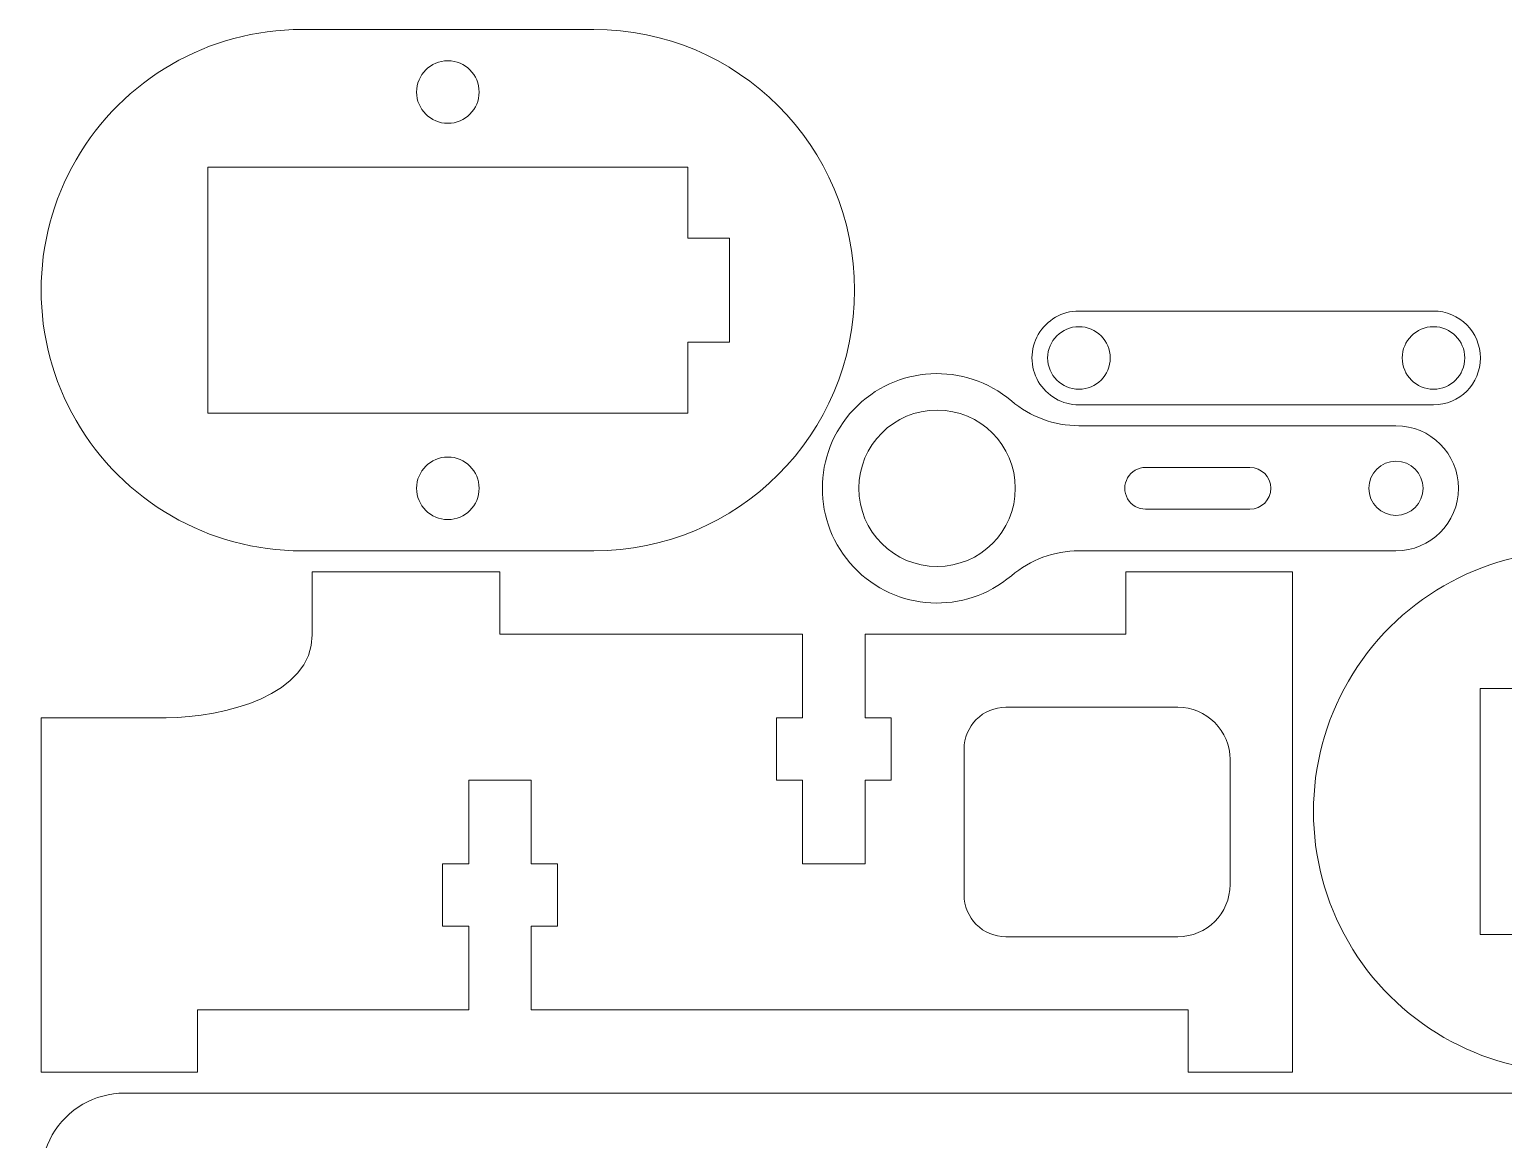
# Model space of a CAD drawing. Header units: centimetres. Extents: x -14.6 to 14.5, y -9.5 to 9.6.
# Drawn here: x -14.56 to -7.49, y 0.58 to 5.9 of the extents above; entities that cross this region are included whole.
import ezdxf

# ---------------------------------------------------------------- set-up
doc = ezdxf.new("R2010")
doc.units = ezdxf.units.CM
doc.header["$MEASUREMENT"] = 0
doc.layers.add('Default', color=7, linetype='Continuous')

msp = doc.modelspace()

# ---------------------------------------------------------------- linework, layer by layer
at = {"layer": 'Default', "lineweight": 9}
for points, knots in [([(-13.25, 5.89998), (-13.69658, 5.89998), (-14.10924, 5.66174), (-14.33253, 5.27498), (-14.33253, 5.27498), (-14.55582, 4.88823), (-14.55582, 4.41174), (-14.33253, 4.02498), (-14.33253, 4.02498), (-14.10924, 3.63823), (-13.69658, 3.39998), (-13.25, 3.39998)], [0, 0, 0, 0, 0.25, 0.25, 0.25, 0.25, 0.5, 0.5, 0.5, 0.5, 1, 1, 1, 1]), ([(-11.85, 3.39998), (-11.15964, 3.39998), (-10.6, 3.95963), (-10.6, 4.64998), (-10.6, 4.64998), (-10.59999, 5.34034), (-11.15963, 5.89998), (-11.84999, 5.89998)], [0, 0, 0, 0, 0.3333333, 0.3333333, 0.3333333, 0.3333333, 1, 1, 1, 1]), ([(-12.4, 5.59998), (-12.4, 5.68283), (-12.46715, 5.74998), (-12.54999, 5.74998), (-12.54999, 5.74998), (-12.63284, 5.74999), (-12.69999, 5.68283), (-12.69999, 5.59999), (-12.69999, 5.59999), (-12.7, 5.51714), (-12.63284, 5.44999), (-12.55, 5.44998), (-12.55, 5.44998), (-12.46715, 5.44998), (-12.4, 5.51714), (-12.4, 5.59998)], [0, 0, 0, 0, 0.2, 0.2, 0.2, 0.2, 0.4, 0.4, 0.4, 0.4, 0.6, 0.6, 0.6, 0.6, 1, 1, 1, 1]), ([(-9.52447, 4.54998), (-9.60486, 4.54998), (-9.67914, 4.5071), (-9.71932, 4.43748), (-9.71932, 4.43748), (-9.75952, 4.36787), (-9.75952, 4.2821), (-9.71932, 4.21248), (-9.71932, 4.21248), (-9.67914, 4.14287), (-9.60486, 4.09998), (-9.52447, 4.09998)], [0, 0, 0, 0, 0.25, 0.25, 0.25, 0.25, 0.5, 0.5, 0.5, 0.5, 1, 1, 1, 1]), ([(-7.82447, 4.09998), (-7.70021, 4.09998), (-7.59947, 4.20072), (-7.59947, 4.32498), (-7.59947, 4.32498), (-7.59947, 4.44925), (-7.70021, 4.54998), (-7.82447, 4.54998)], [0, 0, 0, 0, 0.3333333, 0.3333333, 0.3333333, 0.3333333, 1, 1, 1, 1]), ([(-9.84831, 4.11903), (-10.07098, 4.30832), (-10.40279, 4.29041), (-10.60379, 4.07827), (-10.60379, 4.07827), (-10.8048, 3.86613), (-10.8048, 3.53384), (-10.60379, 3.3217), (-10.60379, 3.3217), (-10.40279, 3.10956), (-10.07098, 3.09165), (-9.84831, 3.28094)], [0, 0, 0, 0, 0.25, 0.25, 0.25, 0.25, 0.5, 0.5, 0.5, 0.5, 1, 1, 1, 1]), ([(-9.82954, 3.69998), (-9.82954, 3.90709), (-9.99743, 4.07498), (-10.20454, 4.07498), (-10.20454, 4.07498), (-10.41165, 4.07499), (-10.57955, 3.90709), (-10.57955, 3.69999), (-10.57955, 3.69999), (-10.57955, 3.49288), (-10.41165, 3.32499), (-10.20454, 3.32498), (-10.20454, 3.32498), (-9.99743, 3.32498), (-9.82954, 3.49288), (-9.82954, 3.69998)], [0, 0, 0, 0, 0.2, 0.2, 0.2, 0.2, 0.4, 0.4, 0.4, 0.4, 0.6, 0.6, 0.6, 0.6, 1, 1, 1, 1]), ([(-8.00455, 3.39998), (-7.83886, 3.39998), (-7.70455, 3.5343), (-7.70455, 3.69998), (-7.70455, 3.69998), (-7.70455, 3.86567), (-7.83886, 3.99998), (-8.00455, 3.99998)], [0, 0, 0, 0, 0.3333333, 0.3333333, 0.3333333, 0.3333333, 1, 1, 1, 1]), ([(-12.4, 3.69998), (-12.4, 3.78283), (-12.46715, 3.84998), (-12.54999, 3.84998), (-12.54999, 3.84998), (-12.63284, 3.84999), (-12.69999, 3.78283), (-12.69999, 3.69999), (-12.69999, 3.69999), (-12.7, 3.61714), (-12.63284, 3.54999), (-12.55, 3.54998), (-12.55, 3.54998), (-12.46715, 3.54998), (-12.4, 3.61714), (-12.4, 3.69998)], [0, 0, 0, 0, 0.2, 0.2, 0.2, 0.2, 0.4, 0.4, 0.4, 0.4, 0.6, 0.6, 0.6, 0.6, 1, 1, 1, 1]), ([(-7.87455, 3.69998), (-7.87455, 3.77178), (-7.93275, 3.82998), (-8.00455, 3.82998), (-8.00455, 3.82998), (-8.07634, 3.82999), (-8.13455, 3.77178), (-8.13455, 3.69999), (-8.13455, 3.69999), (-8.13455, 3.62819), (-8.07634, 3.56999), (-8.00455, 3.56998), (-8.00455, 3.56998), (-7.93275, 3.56998), (-7.87455, 3.62819), (-7.87455, 3.69998)], [0, 0, 0, 0, 0.2, 0.2, 0.2, 0.2, 0.4, 0.4, 0.4, 0.4, 0.6, 0.6, 0.6, 0.6, 1, 1, 1, 1]), ([(-9.20454, 3.79998), (-9.24027, 3.79998), (-9.27328, 3.78093), (-9.29115, 3.74998), (-9.29115, 3.74998), (-9.30901, 3.71904), (-9.30901, 3.68093), (-9.29115, 3.64998), (-9.29115, 3.64998), (-9.27328, 3.61904), (-9.24027, 3.59998), (-9.20454, 3.59998)], [0, 0, 0, 0, 0.25, 0.25, 0.25, 0.25, 0.5, 0.5, 0.5, 0.5, 1, 1, 1, 1]), ([(-8.70454, 3.59998), (-8.64932, 3.59998), (-8.60455, 3.64476), (-8.60455, 3.69998), (-8.60455, 3.69998), (-8.60455, 3.75521), (-8.64932, 3.79998), (-8.70454, 3.79998)], [0, 0, 0, 0, 0.3333333, 0.3333333, 0.3333333, 0.3333333, 1, 1, 1, 1]), ([(-7.15, 3.39998), (-7.59658, 3.39998), (-8.00924, 3.16174), (-8.23253, 2.77498), (-8.23253, 2.77498), (-8.45581, 2.38823), (-8.45581, 1.91174), (-8.23253, 1.52498), (-8.23253, 1.52498), (-8.00924, 1.13823), (-7.59658, 0.89998), (-7.15, 0.89998)], [0, 0, 0, 0, 0.25, 0.25, 0.25, 0.25, 0.5, 0.5, 0.5, 0.5, 1, 1, 1, 1]), ([(-9.875, 2.64998), (-9.92803, 2.64998), (-9.97891, 2.62891), (-10.01642, 2.59141), (-10.01642, 2.59141), (-10.05392, 2.5539), (-10.07499, 2.50303), (-10.07499, 2.44998)], [0, 0, 0, 0, 0.3333333, 0.3333333, 0.3333333, 0.3333333, 1, 1, 1, 1]), ([(-8.8, 2.39998), (-8.8, 2.46629), (-8.82633, 2.52988), (-8.87322, 2.57676), (-8.87322, 2.57676), (-8.9201, 2.62365), (-8.98368, 2.64998), (-9.05, 2.64998)], [0, 0, 0, 0, 0.3333333, 0.3333333, 0.3333333, 0.3333333, 1, 1, 1, 1]), ([(-10.07499, 1.74998), (-10.07499, 1.69694), (-10.05392, 1.64607), (-10.01642, 1.60856), (-10.01642, 1.60856), (-9.97891, 1.57106), (-9.92803, 1.54998), (-9.875, 1.54998)], [0, 0, 0, 0, 0.3333333, 0.3333333, 0.3333333, 0.3333333, 1, 1, 1, 1]), ([(-14.1, 0.79998), (-14.2429, 0.79998), (-14.37495, 0.72375), (-14.44641, 0.59998), (-14.44641, 0.59998), (-14.51786, 0.47622), (-14.51786, 0.32375), (-14.44641, 0.19998), (-14.44641, 0.19998), (-14.37495, 0.07622), (-14.2429, 0), (-14.1, 0)], [0, 0, 0, 0, 0.25, 0.25, 0.25, 0.25, 0.5, 0.5, 0.5, 0.5, 1, 1, 1, 1])]:
    msp.add_open_spline(points, degree=3, knots=knots, dxfattribs=at)
for points in [[(-11.85, 5.89998), (-11.85, 5.89998), (-13.25, 5.89998), (-13.25, 5.89998)], [(-13.7, 4.05998), (-13.7, 4.05998), (-13.7, 5.23998), (-13.7, 5.23998)], [(-13.7, 5.23998), (-13.7, 5.23998), (-11.4, 5.23998), (-11.4, 5.23998)], [(-11.4, 5.23998), (-11.4, 5.23998), (-11.4, 4.89998), (-11.4, 4.89998)], [(-11.4, 4.89998), (-11.4, 4.89998), (-11.2, 4.89998), (-11.2, 4.89998)], [(-11.2, 4.89998), (-11.2, 4.89998), (-11.2, 4.39998), (-11.2, 4.39998)], [(-9.52447, 4.54998), (-9.52447, 4.54998), (-7.82447, 4.54998), (-7.82447, 4.54998)], [(-11.4, 4.39998), (-11.4, 4.39998), (-11.4, 4.05998), (-11.4, 4.05998)], [(-11.2, 4.39998), (-11.2, 4.39998), (-11.4, 4.39998), (-11.4, 4.39998)], [(-9.84831, 4.11903), (-9.75791, 4.04218), (-9.64312, 3.99998), (-9.52447, 3.99998)], [(-7.82447, 4.09998), (-7.82447, 4.09998), (-9.52447, 4.09998), (-9.52447, 4.09998)], [(-11.4, 4.05998), (-11.4, 4.05998), (-13.7, 4.05998), (-13.7, 4.05998)], [(-9.52447, 3.99998), (-9.52447, 3.99998), (-8.00455, 3.99998), (-8.00455, 3.99998)], [(-8.70454, 3.79998), (-8.70454, 3.79998), (-9.20454, 3.79998), (-9.20454, 3.79998)], [(-9.20454, 3.59998), (-9.20454, 3.59998), (-8.70454, 3.59998), (-8.70454, 3.59998)], [(-13.25, 3.39998), (-13.25, 3.39998), (-11.85, 3.39998), (-11.85, 3.39998)], [(-9.52447, 3.39998), (-9.64312, 3.39998), (-9.75791, 3.35779), (-9.84831, 3.28094)], [(-8.00455, 3.39998), (-8.00455, 3.39998), (-9.52447, 3.39998), (-9.52447, 3.39998)], [(-13.2, 3.29998), (-13.2, 3.29998), (-12.3, 3.29998), (-12.3, 3.29998)], [(-12.3, 3.29998), (-12.3, 3.29998), (-12.3, 2.99998), (-12.3, 2.99998)], [(-9.3, 3.29998), (-9.3, 3.29998), (-8.5, 3.29998), (-8.5, 3.29998)], [(-9.3, 3.29998), (-9.3, 3.29998), (-9.3, 2.99998), (-9.3, 2.99998)], [(-8.5, 3.29998), (-8.5, 3.29998), (-8.5, 0.89998), (-8.5, 0.89998)], [(-10.85, 2.99998), (-10.85, 2.99998), (-12.3, 2.99998), (-12.3, 2.99998)], [(-10.85, 2.99998), (-10.85, 2.99998), (-10.85, 2.59998), (-10.85, 2.59998)], [(-9.3, 2.99998), (-9.3, 2.99998), (-10.55, 2.99998), (-10.55, 2.99998)], [(-10.55, 2.59998), (-10.55, 2.59998), (-10.55, 2.99998), (-10.55, 2.99998)], [(-7.6, 1.55998), (-7.6, 1.55998), (-7.6, 2.73998), (-7.6, 2.73998)], [(-7.6, 2.73998), (-7.6, 2.73998), (-5.3, 2.73998), (-5.3, 2.73998)], [(-9.05, 2.64998), (-9.05, 2.64998), (-9.875, 2.64998), (-9.875, 2.64998)], [(-14.5, 0.89998), (-14.5, 0.89998), (-14.5, 2.59998), (-14.5, 2.59998)], [(-13.9, 2.59998), (-13.9, 2.59998), (-14.5, 2.59998), (-14.5, 2.59998)], [(-10.85, 2.59998), (-10.85, 2.59998), (-10.975, 2.59998), (-10.975, 2.59998)], [(-10.975, 2.59998), (-10.975, 2.59998), (-10.975, 2.29998), (-10.975, 2.29998)], [(-10.425, 2.59998), (-10.425, 2.59998), (-10.55, 2.59998), (-10.55, 2.59998)], [(-10.425, 2.29998), (-10.425, 2.29998), (-10.425, 2.59998), (-10.425, 2.59998)], [(-10.07499, 2.44998), (-10.07499, 2.44998), (-10.07499, 1.74998), (-10.07499, 1.74998)], [(-8.8, 1.79998), (-8.8, 1.79998), (-8.8, 2.39998), (-8.8, 2.39998)], [(-12.45, 1.89998), (-12.45, 1.89998), (-12.45, 2.29998), (-12.45, 2.29998)], [(-12.45, 2.29998), (-12.45, 2.29998), (-12.15, 2.29998), (-12.15, 2.29998)], [(-12.15, 2.29998), (-12.15, 2.29998), (-12.15, 1.89998), (-12.15, 1.89998)], [(-10.975, 2.29998), (-10.975, 2.29998), (-10.85, 2.29998), (-10.85, 2.29998)], [(-10.85, 2.29998), (-10.85, 2.29998), (-10.85, 1.89998), (-10.85, 1.89998)], [(-10.55, 1.89998), (-10.55, 1.89998), (-10.55, 2.29998), (-10.55, 2.29998)], [(-10.55, 2.29998), (-10.55, 2.29998), (-10.425, 2.29998), (-10.425, 2.29998)], [(-12.575, 1.59998), (-12.575, 1.59998), (-12.575, 1.89998), (-12.575, 1.89998)], [(-12.575, 1.89998), (-12.575, 1.89998), (-12.45, 1.89998), (-12.45, 1.89998)], [(-12.15, 1.89998), (-12.15, 1.89998), (-12.025, 1.89998), (-12.025, 1.89998)], [(-12.025, 1.89998), (-12.025, 1.89998), (-12.025, 1.59998), (-12.025, 1.59998)], [(-10.85, 1.89998), (-10.85, 1.89998), (-10.55, 1.89998), (-10.55, 1.89998)], [(-9.05, 1.54998), (-8.91192, 1.54998), (-8.8, 1.66191), (-8.8, 1.79998)], [(-12.45, 1.59998), (-12.45, 1.59998), (-12.575, 1.59998), (-12.575, 1.59998)], [(-12.45, 1.19998), (-12.45, 1.19998), (-12.45, 1.59998), (-12.45, 1.59998)], [(-12.025, 1.59998), (-12.025, 1.59998), (-12.15, 1.59998), (-12.15, 1.59998)], [(-12.15, 1.59998), (-12.15, 1.59998), (-12.15, 1.19998), (-12.15, 1.19998)], [(-5.3, 1.55998), (-5.3, 1.55998), (-7.6, 1.55998), (-7.6, 1.55998)], [(-9.875, 1.54998), (-9.875, 1.54998), (-9.05, 1.54998), (-9.05, 1.54998)], [(-13.75, 1.19998), (-13.75, 1.19998), (-13.75, 0.89998), (-13.75, 0.89998)], [(-12.45, 1.19998), (-12.45, 1.19998), (-13.75, 1.19998), (-13.75, 1.19998)], [(-9, 1.19998), (-9, 1.19998), (-12.15, 1.19998), (-12.15, 1.19998)], [(-9, 0.89998), (-9, 0.89998), (-9, 1.19998), (-9, 1.19998)], [(-13.75, 0.89998), (-13.75, 0.89998), (-14.5, 0.89998), (-14.5, 0.89998)], [(-8.5, 0.89998), (-8.5, 0.89998), (-9, 0.89998), (-9, 0.89998)], [(-14.1, 0.79998), (-14.1, 0.79998), (-6.1, 0.79998), (-6.1, 0.79998)]]:
    msp.add_open_spline(points, degree=3, dxfattribs=at)
at = {"layer": 'Default', "color": 242, "lineweight": 9}
for points, knots in [([(-9.37447, 4.32498), (-9.37447, 4.40783), (-9.44164, 4.47498), (-9.52447, 4.47498), (-9.52447, 4.47498), (-9.60732, 4.47499), (-9.67447, 4.40783), (-9.67447, 4.32499), (-9.67447, 4.32499), (-9.67447, 4.24215), (-9.60732, 4.17499), (-9.52447, 4.17498), (-9.52447, 4.17498), (-9.44164, 4.17498), (-9.37447, 4.24215), (-9.37447, 4.32498)], [0, 0, 0, 0, 0.2, 0.2, 0.2, 0.2, 0.4, 0.4, 0.4, 0.4, 0.6, 0.6, 0.6, 0.6, 1, 1, 1, 1]), ([(-7.67447, 4.32498), (-7.67447, 4.40783), (-7.74164, 4.47498), (-7.82447, 4.47498), (-7.82447, 4.47498), (-7.90732, 4.47499), (-7.97447, 4.40783), (-7.97447, 4.32499), (-7.97447, 4.32499), (-7.97447, 4.24215), (-7.90732, 4.17499), (-7.82447, 4.17498), (-7.82447, 4.17498), (-7.74164, 4.17498), (-7.67447, 4.24215), (-7.67447, 4.32498)], [0, 0, 0, 0, 0.2, 0.2, 0.2, 0.2, 0.4, 0.4, 0.4, 0.4, 0.6, 0.6, 0.6, 0.6, 1, 1, 1, 1]), ([(-13.9, 2.59998), (-13.62176, 2.59998), (-13.2, 2.71039), (-13.2, 2.99763), (-13.2, 2.99763), (-13.2, 3.08699), (-13.2, 3.19162), (-13.2, 3.29998)], [0, 0, 0, 0, 0.3333333, 0.3333333, 0.3333333, 0.3333333, 1, 1, 1, 1])]:
    msp.add_open_spline(points, degree=3, knots=knots, dxfattribs=at)

doc.saveas('drawing.dxf')
